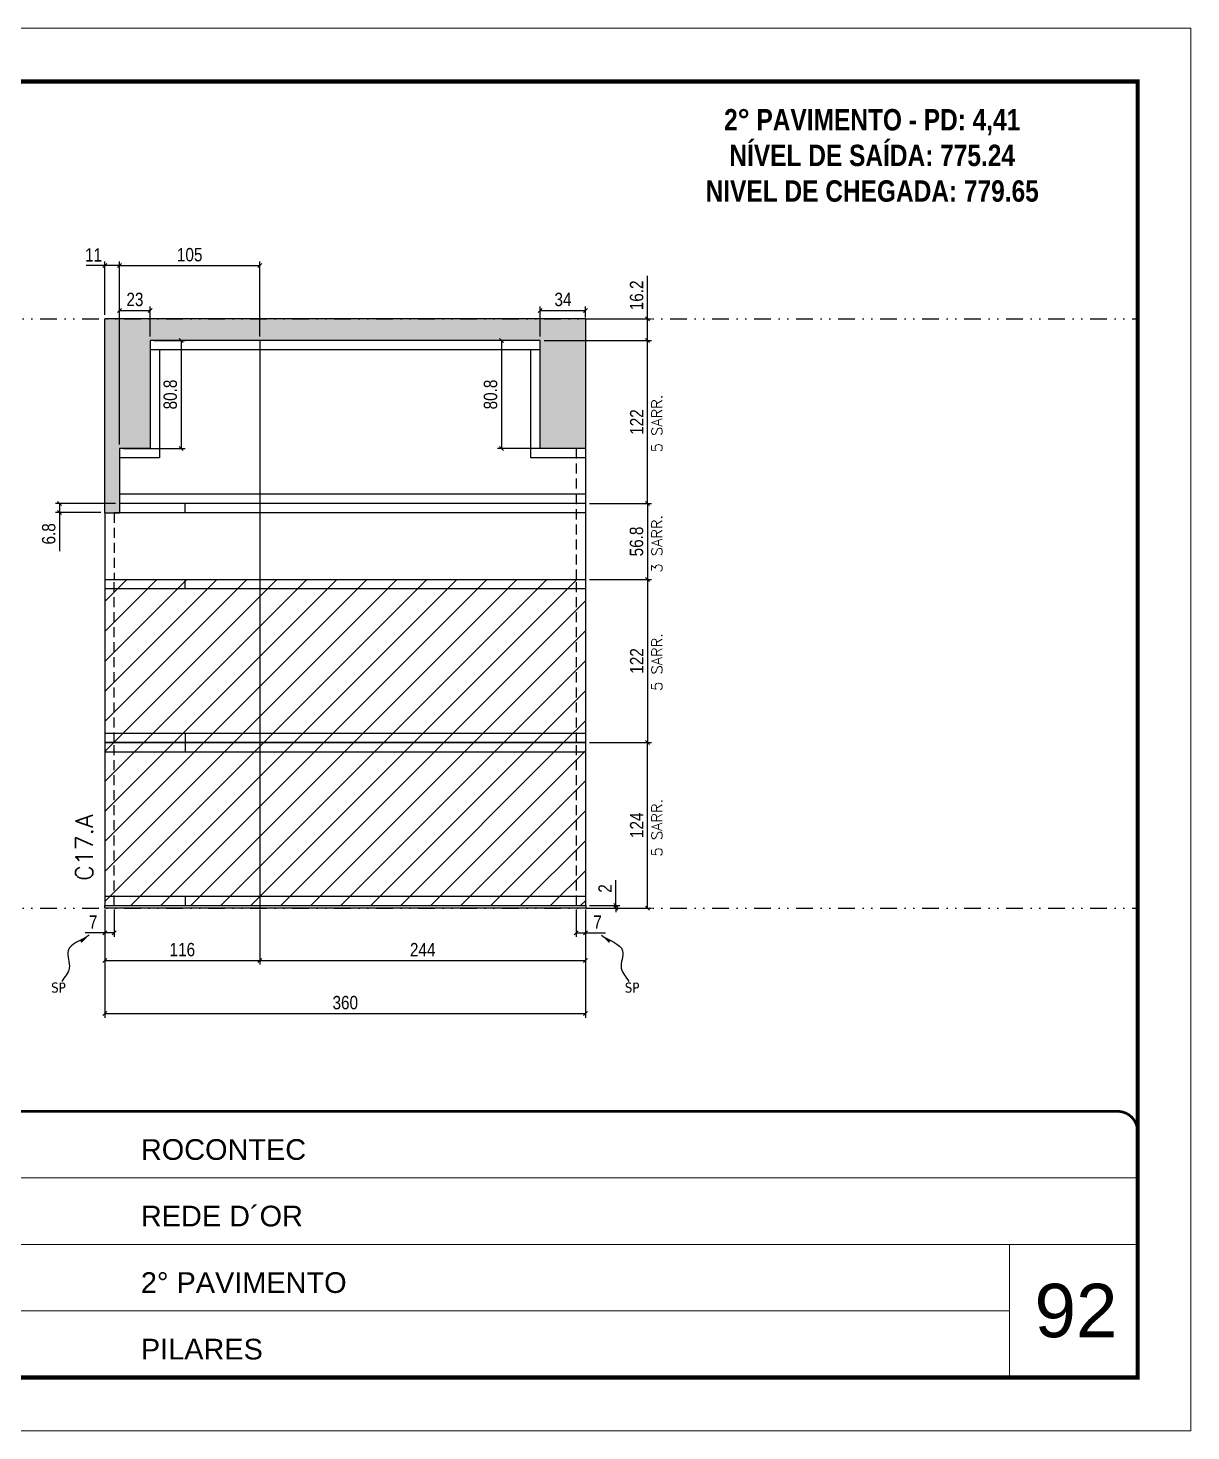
# Model space of a CAD drawing. Extents: x 2949 to 9203, y -16089 to 12527.
# Drawn here: x 8332 to 9203, y -13792 to -12742 of the extents above; entities that cross this region are included whole.
import ezdxf

# ---------------------------------------------------------------- set-up
doc = ezdxf.new("R2010")
doc.units = 0
for name, pattern in [('CONTINUO', [0]), ('DASHED', [0.75, 0.5, -0.25]), ('DIVIDE2', [0.625, 0.25, -0.125, 0, -0.125, 0, -0.125]), ('HIDDEN', [0.375, 0.25, -0.125])]:
    doc.linetypes.add(name, pattern=pattern)
for name, color, linetype, lineweight in [('CARIMBO', 255, 'Continuous', 9), ('Folhas', 255, 'Continuous', 9), ('Hachura', 251, 'Continuous', 9), ('SARRAFO DE PRESSAO', 251, 'DASHED', 9), ('Texto Seção', 7, 'Continuous', 15)]:
    doc.layers.add(name, color=color, linetype=linetype, lineweight=lineweight)
for name, color, linetype in [('COTA', 241, 'Continuous'), ('NOMENCLATURA', 7, 'Continuous'), ('Nível', 160, 'Continuous'), ('Painéis', 200, 'Continuous'), ('SARR_2.2x7', 40, 'Continuous'), ('Sarrafo de Pressão', 42, 'HIDDEN'), ('texto', 7, 'Continuous')]:
    doc.layers.add(name, color=color, linetype=linetype)
doc.styles.add('ARIAL', font='arial.ttf')
doc.styles.add('COTA TECNICA', font='techl___.ttf', dxfattribs={"height": 10})
doc.styles.add('COTA TECNICA-50', font='techl___.ttf', dxfattribs={"height": 10})
doc.styles.add('REGUA-120', font='ROMANS.shx', dxfattribs={"height": 15})
doc.styles.add('ROMANC', font='techb___.ttf', dxfattribs={"height": 2.5})
doc.styles.add('ROMANS', font='romans.shx')
doc.styles.get("Standard").update_dxf_attribs({"font": 'arial.ttf'})
doc.dimstyles.new('COTA PAINEL-50', dxfattribs={"dimtxt": 10, "dimasz": 3, "dimexe": 3, "dimexo": 3, "dimgap": 3, "dimtad": 1, "dimdec": 1, "dimzin": 12, "dimdsep": 46, "dimtxsty": 'COTA TECNICA-50', "dimblk1": 'OBLIQUE', "dimblk2": 'OBLIQUE', "dimsah": 1, "dimcen": 0.9, "dimclrd": 4, "dimclre": 4, "dimclrt": 240, "dimadec": 1, "dimazin": 3, "dimtfac": 1, "dimtdec": 1, "dimtmove": 0, "dimatfit": 3, "dimfxl": 1, "dimtolj": 1, "dimtzin": 12, "dimarcsym": 0})
doc.dimstyles.new('PAINEL', dxfattribs={"dimtxt": 10, "dimasz": 3, "dimexe": 3, "dimexo": 3, "dimgap": 3, "dimtad": 1, "dimdec": 1, "dimzin": 12, "dimdsep": 46, "dimtxsty": 'COTA TECNICA', "dimblk1": 'OBLIQUE', "dimblk2": 'OBLIQUE', "dimsah": 1, "dimcen": 0.9, "dimclrd": 4, "dimclre": 4, "dimclrt": 240, "dimadec": 1, "dimazin": 3, "dimtfac": 1, "dimtdec": 1, "dimtmove": 0, "dimatfit": 3, "dimfxl": 1, "dimtolj": 1, "dimtzin": 12, "dimarcsym": 0})
doc.dimstyles.get("Standard").update_dxf_attribs({"dimtxt": 0.18, "dimasz": 0.18, "dimexe": 0.18, "dimexo": 0.0625, "dimgap": 0.09, "dimtad": 0, "dimtih": 1, "dimtoh": 1, "dimdec": 4, "dimzin": 0, "dimdsep": 46, "dimtxsty": 'Standard', "dimcen": 0.09, "dimadec": 0, "dimazin": 0, "dimtfac": 1, "dimtdec": 4, "dimtofl": 0, "dimtmove": 0, "dimatfit": 3, "dimfxl": 1, "dimtolj": 1, "dimtzin": 0, "dimarcsym": 0})
pattern_1 = [(45, (-121303.467, -35347.797), (-11.2253202, 11.2253202), [])]

# ---------------------------------------------------------------- blocks, each defined once
blk = doc.blocks.new('9999999999')
at = {"color": 30, "linetype": 'CONTINUO'}
for p, q in [((98564.6, 34379.6), (99584, 34379.6)), ((98564.6, 34329.8), (99488, 34329.8)), ((99584, 34329.8), (99488, 34329.8)), ((99488, 34329.8), (99488, 34230.2)), ((98564.6, 34280), (99488, 34280))]:
    blk.add_line(p, q, dxfattribs=at)
at = {"color": 30, "linetype": 'CONTINUO', "const_width": 2}
blk.add_lwpolyline([(99584, 34230.2), (99584, 34414.4, 0.414214), (99569, 34429.4), (98229, 34429.4, 0.414214), (98214, 34414.4), (98214, 34245.2, 0.414214), (98229, 34230.2), (99584, 34230.2)], format="xyb", dxfattribs=at)
at = {"layer": 'Folhas'}
blk.add_lwpolyline([(98139, 34190.2), (99624, 34190.2), (99624, 35240.2), (98139, 35240.2)], close=True, dxfattribs=at)
at = {"layer": 'Folhas', "color": 30, "const_width": 3}
blk.add_lwpolyline([(98214, 34230.2), (99584, 34230.2), (99584, 35200.2), (98214, 35200.2)], close=True, dxfattribs=at)
at = {"color": 7, "linetype": 'Continuous', "ltscale": 5, "style": 'ARIAL'}
for s, height, p in [('ROCONTEC', 15.48, (98837.7, 34393.1)), ('REDE D´OR', 15.48, (98837.7, 34343.3)), ('2° PAVIMENTO', 15.483, (98837.7, 34293.5)), ('PILARES', 15.48, (98837.7, 34243.7))]:
    blk.add_text(s, height=height, dxfattribs=at).set_placement(p)
blk = doc.blocks.new('_Oblique')
at = {"color": 0, "linetype": 'ByBlock', "lineweight": -2}
blk.add_line((-0.5, -0.5), (0.5, 0.5), dxfattribs=at)
blk = doc.blocks.new('*D3026')
at = {"layer": 'COTA', "color": 4, "lineweight": -2, "transparency": 16777216}
for p, q in [((8389.3, -13401.6), (8389.3, -13482.6)), ((8749.3, -13401.6), (8749.3, -13482.6)), ((8389.3, -13479.6), (8749.3, -13479.6))]:
    blk.add_line(p, q, dxfattribs=at)
at = {"layer": 'Defpoints', "color": 0, "transparency": 16777216}
for p in [(8389.3, -13398.6), (8749.3, -13398.6), (8749.3, -13479.6)]:
    blk.add_point(p, dxfattribs=at)
at = {"layer": 'COTA', "color": 4, "lineweight": -2, "transparency": 16777216, "xscale": 3, "yscale": 3, "zscale": 3, "rotation": 180}
blk.add_blockref('_Oblique', (8389.3, -13479.6), dxfattribs=at)
at = {"layer": 'COTA', "color": 4, "lineweight": -2, "transparency": 16777216, "xscale": 3, "yscale": 3, "zscale": 3}
blk.add_blockref('_Oblique', (8749.3, -13479.6), dxfattribs=at)
at = {"layer": 'COTA', "color": 240, "transparency": 16777216, "insert": (8569.3, -13471.4), "char_height": 10, "attachment_point": 5, "style": 'COTA TECNICA'}
blk.add_mtext('\\A1;360', dxfattribs=at)
blk = doc.blocks.new('*D3027')
at = {"layer": 'COTA', "color": 4, "lineweight": -2, "transparency": 16777216}
for p, q in [((8752.3, -12975.8), (8798.6, -12975.8)), ((8795.6, -13097.8), (8795.6, -12975.8)), ((8752.3, -13097.8), (8798.6, -13097.8))]:
    blk.add_line(p, q, dxfattribs=at)
at = {"layer": 'Defpoints', "color": 0, "transparency": 16777216}
for p in [(8749.3, -12975.8), (8795.6, -12975.8), (8749.3, -13097.8)]:
    blk.add_point(p, dxfattribs=at)
at = {"layer": 'COTA', "color": 4, "lineweight": -2, "transparency": 16777216, "xscale": 3, "yscale": 3, "zscale": 3}
for p, rotation in [((8795.6, -12975.8), 90), ((8795.6, -13097.8), 270)]:
    blk.add_blockref('_Oblique', p, dxfattribs=dict(at, rotation=rotation))
at = {"layer": 'COTA', "color": 240, "transparency": 16777216, "insert": (8787.5, -13036.8), "char_height": 10, "attachment_point": 5, "rotation": 90, "style": 'COTA TECNICA'}
blk.add_mtext('\\A1;122', dxfattribs=at)
blk = doc.blocks.new('*D3028')
at = {"layer": 'COTA', "color": 4, "lineweight": -2, "transparency": 16777216}
for p, q in [((8389.3, -13403.6), (8389.3, -13422.1)), ((8396.3, -13401.6), (8396.3, -13422.1)), ((8389.3, -13419.1), (8374.6, -13419.1)), ((8396.3, -13419.1), (8389.3, -13419.1))]:
    blk.add_line(p, q, dxfattribs=at)
at = {"layer": 'Defpoints', "color": 0, "transparency": 16777216}
for p in [(8389.3, -13400.6), (8396.3, -13398.6), (8389.3, -13419.1)]:
    blk.add_point(p, dxfattribs=at)
at = {"layer": 'COTA', "color": 4, "lineweight": -2, "transparency": 16777216, "xscale": 3, "yscale": 3, "zscale": 3, "rotation": 180}
blk.add_blockref('_Oblique', (8389.3, -13419.1), dxfattribs=at)
at = {"layer": 'COTA', "color": 4, "lineweight": -2, "transparency": 16777216, "xscale": 3, "yscale": 3, "zscale": 3}
blk.add_blockref('_Oblique', (8396.3, -13419.1), dxfattribs=at)
at = {"layer": 'COTA', "color": 240, "transparency": 16777216, "insert": (8380.5, -13411.1), "char_height": 10, "attachment_point": 5, "style": 'COTA TECNICA-50'}
blk.add_mtext('\\A1;7', dxfattribs=at)
blk = doc.blocks.new('*D3029')
at = {"layer": 'COTA', "color": 4, "lineweight": -2, "transparency": 16777216}
for p, q in [((8742.3, -13401.6), (8742.3, -13422.1)), ((8749.3, -13403.6), (8749.3, -13422.1)), ((8742.3, -13419.1), (8749.3, -13419.1)), ((8749.3, -13419.1), (8764.1, -13419.1))]:
    blk.add_line(p, q, dxfattribs=at)
at = {"layer": 'Defpoints', "color": 0, "transparency": 16777216}
for p in [(8742.3, -13398.6), (8749.3, -13400.6), (8749.3, -13419.1)]:
    blk.add_point(p, dxfattribs=at)
at = {"layer": 'COTA', "color": 4, "lineweight": -2, "transparency": 16777216, "xscale": 3, "yscale": 3, "zscale": 3, "rotation": 180}
blk.add_blockref('_Oblique', (8742.3, -13419.1), dxfattribs=at)
at = {"layer": 'COTA', "color": 4, "lineweight": -2, "transparency": 16777216, "xscale": 3, "yscale": 3, "zscale": 3}
blk.add_blockref('_Oblique', (8749.3, -13419.1), dxfattribs=at)
at = {"layer": 'COTA', "color": 240, "transparency": 16777216, "insert": (8758.2, -13411.1), "char_height": 10, "attachment_point": 5, "style": 'COTA TECNICA-50'}
blk.add_mtext('\\A1;7', dxfattribs=at)
blk = doc.blocks.new('*D3030')
at = {"layer": 'COTA', "color": 4, "lineweight": -2, "transparency": 16777216}
for p, q in [((8752.3, -13276.6), (8798.6, -13276.6)), ((8795.6, -13400.6), (8795.6, -13276.6)), ((8752.3, -13400.6), (8798.6, -13400.6))]:
    blk.add_line(p, q, dxfattribs=at)
at = {"layer": 'Defpoints', "color": 0, "transparency": 16777216}
for p in [(8749.3, -13276.6), (8795.6, -13276.6), (8749.3, -13400.6)]:
    blk.add_point(p, dxfattribs=at)
at = {"layer": 'COTA', "color": 4, "lineweight": -2, "transparency": 16777216, "xscale": 3, "yscale": 3, "zscale": 3}
for p, rotation in [((8795.6, -13276.6), 90), ((8795.6, -13400.6), 270)]:
    blk.add_blockref('_Oblique', p, dxfattribs=dict(at, rotation=rotation))
at = {"layer": 'COTA', "color": 240, "transparency": 16777216, "insert": (8787.5, -13338.6), "char_height": 10, "attachment_point": 5, "rotation": 90, "style": 'COTA TECNICA-50'}
blk.add_mtext('\\A1;124', dxfattribs=at)
blk = doc.blocks.new('*D3031')
at = {"layer": 'COTA', "color": 4, "lineweight": -2, "transparency": 16777216}
for p, q in [((8771.8, -13398.6), (8771.8, -13379.8)), ((8752.3, -13398.6), (8774.8, -13398.6)), ((8752.3, -13400.6), (8774.8, -13400.6)), ((8771.8, -13400.6), (8771.8, -13398.6)), ((8771.8, -13400.6), (8771.8, -13403.6))]:
    blk.add_line(p, q, dxfattribs=at)
at = {"layer": 'Defpoints', "color": 0, "transparency": 16777216}
for p in [(8749.3, -13398.6), (8749.3, -13400.6), (8771.8, -13400.6)]:
    blk.add_point(p, dxfattribs=at)
at = {"layer": 'COTA', "color": 4, "lineweight": -2, "transparency": 16777216, "xscale": 3, "yscale": 3, "zscale": 3}
for p, rotation in [((8771.8, -13398.6), 270), ((8771.8, -13400.6), 90)]:
    blk.add_blockref('_Oblique', p, dxfattribs=dict(at, rotation=rotation))
at = {"layer": 'COTA', "color": 240, "transparency": 16777216, "insert": (8763.8, -13385.9), "char_height": 10, "attachment_point": 5, "rotation": 90, "style": 'COTA TECNICA-50'}
blk.add_mtext('\\A1;2', dxfattribs=at)
blk = doc.blocks.new('*D3032')
at = {"layer": 'COTA', "color": 4, "linetype": 'ByBlock', "lineweight": -2, "transparency": 16777216}
for p, q in [((8752.3, -13154.6), (8798.6, -13154.6)), ((8795.6, -13154.6), (8795.6, -13276.6)), ((8752.3, -13276.6), (8798.6, -13276.6))]:
    blk.add_line(p, q, dxfattribs=at)
at = {"layer": 'Defpoints', "color": 0, "linetype": 'ByBlock', "transparency": 16777216}
for p in [(8749.3, -13154.6), (8749.3, -13276.6), (8795.6, -13276.6)]:
    blk.add_point(p, dxfattribs=at)
at = {"layer": 'COTA', "color": 4, "linetype": 'ByBlock', "lineweight": -2, "transparency": 16777216, "xscale": 3, "yscale": 3, "zscale": 3}
for p, rotation in [((8795.6, -13154.6), 90), ((8795.6, -13276.6), 270)]:
    blk.add_blockref('_Oblique', p, dxfattribs=dict(at, rotation=rotation))
at = {"layer": 'COTA', "color": 240, "linetype": 'ByBlock', "transparency": 16777216, "insert": (8787.5, -13215.6), "char_height": 10, "attachment_point": 5, "rotation": 90, "style": 'COTA TECNICA'}
blk.add_mtext('\\A1;122', dxfattribs=at)
blk = doc.blocks.new('*D3033')
at = {"layer": 'COTA', "color": 4, "linetype": 'ByBlock', "lineweight": -2, "transparency": 16777216}
for p, q in [((8389.3, -13403.6), (8389.3, -13442.8)), ((8505.3, -13401.6), (8505.3, -13442.8)), ((8389.3, -13439.8), (8505.3, -13439.8))]:
    blk.add_line(p, q, dxfattribs=at)
at = {"layer": 'Defpoints', "color": 0, "linetype": 'ByBlock', "transparency": 16777216}
for p in [(8389.3, -13400.6), (8505.3, -13398.6), (8505.3, -13439.8)]:
    blk.add_point(p, dxfattribs=at)
at = {"layer": 'COTA', "color": 4, "linetype": 'ByBlock', "lineweight": -2, "transparency": 16777216, "xscale": 3, "yscale": 3, "zscale": 3, "rotation": 180}
blk.add_blockref('_Oblique', (8389.3, -13439.8), dxfattribs=at)
at = {"layer": 'COTA', "color": 4, "linetype": 'ByBlock', "lineweight": -2, "transparency": 16777216, "xscale": 3, "yscale": 3, "zscale": 3}
blk.add_blockref('_Oblique', (8505.3, -13439.8), dxfattribs=at)
at = {"layer": 'COTA', "color": 240, "linetype": 'ByBlock', "transparency": 16777216, "insert": (8447.3, -13431.7), "char_height": 10, "attachment_point": 5, "style": 'COTA TECNICA'}
blk.add_mtext('\\A1;116', dxfattribs=at)
blk = doc.blocks.new('*D3034')
at = {"layer": 'COTA', "color": 4, "linetype": 'ByBlock', "lineweight": -2, "transparency": 16777216}
for p, q in [((8505.3, -13401.6), (8505.3, -13442.8)), ((8749.3, -13403.6), (8749.3, -13442.8)), ((8505.3, -13439.8), (8749.3, -13439.8))]:
    blk.add_line(p, q, dxfattribs=at)
at = {"layer": 'Defpoints', "color": 0, "linetype": 'ByBlock', "transparency": 16777216}
for p in [(8505.3, -13398.6), (8749.3, -13400.6), (8749.3, -13439.8)]:
    blk.add_point(p, dxfattribs=at)
at = {"layer": 'COTA', "color": 4, "linetype": 'ByBlock', "lineweight": -2, "transparency": 16777216, "xscale": 3, "yscale": 3, "zscale": 3, "rotation": 180}
blk.add_blockref('_Oblique', (8505.3, -13439.8), dxfattribs=at)
at = {"layer": 'COTA', "color": 4, "linetype": 'ByBlock', "lineweight": -2, "transparency": 16777216, "xscale": 3, "yscale": 3, "zscale": 3}
blk.add_blockref('_Oblique', (8749.3, -13439.8), dxfattribs=at)
at = {"layer": 'COTA', "color": 240, "linetype": 'ByBlock', "transparency": 16777216, "insert": (8627.3, -13431.7), "char_height": 10, "attachment_point": 5, "style": 'COTA TECNICA'}
blk.add_mtext('\\A1;244', dxfattribs=at)
blk = doc.blocks.new('*D3035')
at = {"layer": 'COTA', "color": 4, "linetype": 'ByBlock', "lineweight": -2, "transparency": 16777216}
for p, q in [((8426.3, -12975.8), (8449.4, -12975.8)), ((8446.4, -12975.8), (8446.4, -13056.6)), ((8403.3, -13056.6), (8449.4, -13056.6))]:
    blk.add_line(p, q, dxfattribs=at)
at = {"layer": 'Defpoints', "color": 0, "linetype": 'ByBlock', "transparency": 16777216}
for p in [(8423.3, -12975.8), (8400.3, -13056.6), (8446.4, -13056.6)]:
    blk.add_point(p, dxfattribs=at)
at = {"layer": 'COTA', "color": 4, "linetype": 'ByBlock', "lineweight": -2, "transparency": 16777216, "xscale": 3, "yscale": 3, "zscale": 3}
for p, rotation in [((8446.4, -12975.8), 90), ((8446.4, -13056.6), 270)]:
    blk.add_blockref('_Oblique', p, dxfattribs=dict(at, rotation=rotation))
at = {"layer": 'COTA', "color": 240, "linetype": 'ByBlock', "transparency": 16777216, "insert": (8438.3, -13016.2), "char_height": 10, "attachment_point": 5, "rotation": 90, "style": 'COTA TECNICA'}
blk.add_mtext('\\A1;80.8', dxfattribs=at)
blk = doc.blocks.new('*D3036')
at = {"layer": 'COTA', "color": 4, "linetype": 'ByBlock', "lineweight": -2, "transparency": 16777216}
for p, q in [((8400.3, -13053.6), (8400.3, -12950.3)), ((8400.3, -12953.3), (8423.3, -12953.3)), ((8423.3, -12972.8), (8423.3, -12950.3))]:
    blk.add_line(p, q, dxfattribs=at)
at = {"layer": 'Defpoints', "color": 0, "linetype": 'ByBlock', "transparency": 16777216}
for p in [(8423.3, -12953.3), (8423.3, -12975.8), (8400.3, -13056.6)]:
    blk.add_point(p, dxfattribs=at)
at = {"layer": 'COTA', "color": 4, "linetype": 'ByBlock', "lineweight": -2, "transparency": 16777216, "xscale": 3, "yscale": 3, "zscale": 3, "rotation": 180}
blk.add_blockref('_Oblique', (8400.3, -12953.3), dxfattribs=at)
at = {"layer": 'COTA', "color": 4, "linetype": 'ByBlock', "lineweight": -2, "transparency": 16777216, "xscale": 3, "yscale": 3, "zscale": 3}
blk.add_blockref('_Oblique', (8423.3, -12953.3), dxfattribs=at)
at = {"layer": 'COTA', "color": 240, "linetype": 'ByBlock', "transparency": 16777216, "insert": (8411.8, -12945.1), "char_height": 10, "attachment_point": 5, "style": 'COTA TECNICA'}
blk.add_mtext('\\A1;23', dxfattribs=at)
blk = doc.blocks.new('*D3037')
at = {"layer": 'COTA', "color": 4, "linetype": 'ByBlock', "lineweight": -2, "transparency": 16777216}
for p, q in [((8715.3, -12972.8), (8715.3, -12950.3)), ((8715.3, -12953.3), (8749.3, -12953.3)), ((8749.3, -12958.6), (8749.3, -12950.3))]:
    blk.add_line(p, q, dxfattribs=at)
at = {"layer": 'Defpoints', "color": 0, "linetype": 'ByBlock', "transparency": 16777216}
for p in [(8749.3, -12953.3), (8749.3, -12961.6), (8715.3, -12975.8)]:
    blk.add_point(p, dxfattribs=at)
at = {"layer": 'COTA', "color": 4, "linetype": 'ByBlock', "lineweight": -2, "transparency": 16777216, "xscale": 3, "yscale": 3, "zscale": 3, "rotation": 180}
blk.add_blockref('_Oblique', (8715.3, -12953.3), dxfattribs=at)
at = {"layer": 'COTA', "color": 4, "linetype": 'ByBlock', "lineweight": -2, "transparency": 16777216, "xscale": 3, "yscale": 3, "zscale": 3}
blk.add_blockref('_Oblique', (8749.3, -12953.3), dxfattribs=at)
at = {"layer": 'COTA', "color": 240, "linetype": 'ByBlock', "transparency": 16777216, "insert": (8732.3, -12945.1), "char_height": 10, "attachment_point": 5, "style": 'COTA TECNICA'}
blk.add_mtext('\\A1;34', dxfattribs=at)
blk = doc.blocks.new('*D3039')
at = {"layer": 'COTA', "color": 4, "linetype": 'ByBlock', "lineweight": -2, "transparency": 16777216}
for p, q in [((8712.3, -12975.8), (8683.3, -12975.8)), ((8686.3, -12975.8), (8686.3, -13056.6)), ((8712.3, -13056.6), (8683.3, -13056.6))]:
    blk.add_line(p, q, dxfattribs=at)
at = {"layer": 'Defpoints', "color": 0, "linetype": 'ByBlock', "transparency": 16777216}
for p in [(8715.3, -12975.8), (8686.3, -13056.6), (8715.3, -13056.6)]:
    blk.add_point(p, dxfattribs=at)
at = {"layer": 'COTA', "color": 4, "linetype": 'ByBlock', "lineweight": -2, "transparency": 16777216, "xscale": 3, "yscale": 3, "zscale": 3}
for p, rotation in [((8686.3, -12975.8), 90), ((8686.3, -13056.6), 270)]:
    blk.add_blockref('_Oblique', p, dxfattribs=dict(at, rotation=rotation))
at = {"layer": 'COTA', "color": 240, "linetype": 'ByBlock', "transparency": 16777216, "insert": (8678.1, -13016.2), "char_height": 10, "attachment_point": 5, "rotation": 90, "style": 'COTA TECNICA'}
blk.add_mtext('\\A1;80.8', dxfattribs=at)
blk = doc.blocks.new('*D3040')
at = {"layer": 'COTA', "color": 4, "lineweight": -2, "transparency": 16777216}
for p, q in [((8752.3, -13097.8), (8798.6, -13097.8)), ((8795.6, -13097.8), (8795.6, -13154.6)), ((8752.3, -13154.6), (8798.6, -13154.6))]:
    blk.add_line(p, q, dxfattribs=at)
at = {"layer": 'Defpoints', "color": 0, "transparency": 16777216}
for p in [(8749.3, -13097.8), (8749.3, -13154.6), (8795.6, -13154.6)]:
    blk.add_point(p, dxfattribs=at)
at = {"layer": 'COTA', "color": 4, "lineweight": -2, "transparency": 16777216, "xscale": 3, "yscale": 3, "zscale": 3}
for p, rotation in [((8795.6, -13097.8), 90), ((8795.6, -13154.6), 270)]:
    blk.add_blockref('_Oblique', p, dxfattribs=dict(at, rotation=rotation))
at = {"layer": 'COTA', "color": 240, "transparency": 16777216, "insert": (8787.4, -13126.2), "char_height": 10, "attachment_point": 5, "rotation": 90, "style": 'COTA TECNICA'}
blk.add_mtext('\\A1;56.8', dxfattribs=at)
blk = doc.blocks.new('*D3244')
at = {"layer": 'COTA', "color": 4, "lineweight": -2, "transparency": 16777216}
for p, q in [((8795.6, -12959.6), (8795.6, -12927.4)), ((8752.3, -12959.6), (8798.6, -12959.6)), ((8795.6, -12975.8), (8795.6, -12959.6)), ((8718.3, -12975.8), (8798.6, -12975.8))]:
    blk.add_line(p, q, dxfattribs=at)
at = {"layer": 'Defpoints', "color": 0, "transparency": 16777216}
for p in [(8749.3, -12959.6), (8795.6, -12959.6), (8715.3, -12975.8)]:
    blk.add_point(p, dxfattribs=at)
at = {"layer": 'COTA', "color": 4, "lineweight": -2, "transparency": 16777216, "xscale": 3, "yscale": 3, "zscale": 3}
for p, rotation in [((8795.6, -12959.6), 90), ((8795.6, -12975.8), 270)]:
    blk.add_blockref('_Oblique', p, dxfattribs=dict(at, rotation=rotation))
at = {"layer": 'COTA', "color": 240, "transparency": 16777216, "insert": (8787.5, -12942), "char_height": 10, "attachment_point": 5, "rotation": 90, "style": 'COTA TECNICA-50'}
blk.add_mtext('\\A1;16.2', dxfattribs=at)
blk = doc.blocks.new('*D3391')
at = {"layer": 'COTA', "color": 4, "lineweight": -2, "transparency": 16777216}
for p, q in [((8400.3, -13053.6), (8400.3, -12916.7)), ((8400.3, -12919.7), (8505.3, -12919.7)), ((8505.3, -12972.8), (8505.3, -12916.7))]:
    blk.add_line(p, q, dxfattribs=at)
at = {"layer": 'Defpoints', "color": 0, "transparency": 16777216}
for p in [(8505.3, -12919.7), (8505.3, -12975.8), (8400.3, -13056.6)]:
    blk.add_point(p, dxfattribs=at)
at = {"layer": 'COTA', "color": 4, "lineweight": -2, "transparency": 16777216, "xscale": 3, "yscale": 3, "zscale": 3, "rotation": 180}
blk.add_blockref('_Oblique', (8400.3, -12919.7), dxfattribs=at)
at = {"layer": 'COTA', "color": 4, "lineweight": -2, "transparency": 16777216, "xscale": 3, "yscale": 3, "zscale": 3}
blk.add_blockref('_Oblique', (8505.3, -12919.7), dxfattribs=at)
at = {"layer": 'COTA', "color": 240, "transparency": 16777216, "insert": (8452.8, -12911.6), "char_height": 10, "attachment_point": 5, "style": 'COTA TECNICA-50'}
blk.add_mtext('\\A1;105', dxfattribs=at)
blk = doc.blocks.new('*D3392')
at = {"layer": 'COTA', "color": 4, "lineweight": -2, "transparency": 16777216}
for p, q in [((8397.3, -13097.8), (8352.4, -13097.8)), ((8355.4, -13097.8), (8355.4, -13104.6)), ((8386.3, -13104.6), (8352.4, -13104.6)), ((8355.4, -13104.6), (8355.4, -13133.4))]:
    blk.add_line(p, q, dxfattribs=at)
at = {"layer": 'Defpoints', "color": 0, "transparency": 16777216}
for p in [(8400.3, -13097.8), (8355.4, -13104.6), (8389.3, -13104.6)]:
    blk.add_point(p, dxfattribs=at)
at = {"layer": 'COTA', "color": 4, "lineweight": -2, "transparency": 16777216, "xscale": 3, "yscale": 3, "zscale": 3}
for p, rotation in [((8355.4, -13097.8), 90), ((8355.4, -13104.6), 270)]:
    blk.add_blockref('_Oblique', p, dxfattribs=dict(at, rotation=rotation))
at = {"layer": 'COTA', "color": 240, "transparency": 16777216, "insert": (8347.3, -13120.5), "char_height": 10, "attachment_point": 5, "rotation": 90, "style": 'COTA TECNICA-50'}
blk.add_mtext('\\A1;6.8', dxfattribs=at)
blk = doc.blocks.new('*D3393')
at = {"layer": 'COTA', "color": 4, "lineweight": -2, "transparency": 16777216}
for p, q in [((8389.3, -12919.7), (8375.2, -12919.7)), ((8389.3, -12956.6), (8389.3, -12916.7)), ((8400.3, -12919.7), (8389.3, -12919.7)), ((8400.3, -13053.6), (8400.3, -12916.7))]:
    blk.add_line(p, q, dxfattribs=at)
at = {"layer": 'Defpoints', "color": 0, "transparency": 16777216}
for p in [(8389.3, -12919.7), (8389.3, -12959.6), (8400.3, -13056.6)]:
    blk.add_point(p, dxfattribs=at)
at = {"layer": 'COTA', "color": 4, "lineweight": -2, "transparency": 16777216, "xscale": 3, "yscale": 3, "zscale": 3, "rotation": 180}
blk.add_blockref('_Oblique', (8389.3, -12919.7), dxfattribs=at)
at = {"layer": 'COTA', "color": 4, "lineweight": -2, "transparency": 16777216, "xscale": 3, "yscale": 3, "zscale": 3}
blk.add_blockref('_Oblique', (8400.3, -12919.7), dxfattribs=at)
at = {"layer": 'COTA', "color": 240, "transparency": 16777216, "insert": (8380.8, -12911.7), "char_height": 10, "attachment_point": 5, "style": 'COTA TECNICA-50'}
blk.add_mtext('\\A1;11', dxfattribs=at)

msp = doc.modelspace()

# ---------------------------------------------------------------- hatches: boundary and pattern name
at = {"layer": 'COTA', "linetype": 'ByBlock'}
h = msp.add_hatch(dxfattribs=at)
h.set_pattern_fill('AR-CONC', color=256, scale=0.03)
h.paths.add_polyline_path([(8423.32, -12975.83), (8715.32, -12975.83), (8715.32, -13056.63), (8749.32, -13056.63), (8749.32, -12959.63), (8389.32, -12959.63), (8389.32, -13104.63), (8400.32, -13104.63), (8400.32, -13056.63), (8423.32, -13056.63)])
at = {"layer": 'Hachura', "linetype": 'ByBlock'}
h = msp.add_hatch(dxfattribs=at)
h.set_pattern_fill('ANSI31', color=256, scale=5)
h.set_pattern_definition(pattern_1)
h.paths.add_polyline_path([(8505.32, -13276.63), (8505.32, -13154.63), (8389.32, -13154.63), (8389.32, -13276.63)])
h = msp.add_hatch(dxfattribs=at)
h.set_pattern_fill('ANSI31', color=256, scale=5)
h.set_pattern_definition(pattern_1)
h.paths.add_polyline_path([(8749.32, -13276.63), (8749.32, -13154.63), (8505.32, -13154.63), (8505.32, -13276.63)])
h = msp.add_hatch(dxfattribs=at)
h.set_pattern_fill('ANSI31', color=256, scale=5)
h.set_pattern_definition(pattern_1)
h.paths.add_polyline_path([(8505.32, -13398.63), (8505.32, -13276.63), (8389.32, -13276.63), (8389.32, -13398.63)])
h = msp.add_hatch(dxfattribs=at)
h.set_pattern_fill('ANSI31', color=256, scale=5)
h.set_pattern_definition(pattern_1)
h.paths.add_polyline_path([(8749.32, -13398.63), (8749.32, -13276.63), (8505.32, -13276.63), (8505.32, -13398.63)])

# ---------------------------------------------------------------- linework, layer by layer
at = {"layer": 'COTA', "linetype": 'ByBlock'}
for p, q in [((8389.32, -13104.63), (8389.32, -12959.63)), ((8749.32, -12959.63), (8389.32, -12959.63)), ((8749.32, -13056.63), (8749.32, -12959.63))]:
    msp.add_line(p, q, dxfattribs=at)
at = {"layer": 'Nível', "color": 4, "linetype": 'DIVIDE2', "ltscale": 50}
for p, q in [((8152.19, -12959.63), (9162.53, -12959.63)), ((8152.19, -13400.63), (9162.53, -13400.63))]:
    msp.add_line(p, q, dxfattribs=at)
at = {"layer": 'Painéis'}
for p, q in [((8715.32, -12975.83), (8423.32, -12975.83)), ((8423.32, -12975.83), (8423.32, -13056.63)), ((8505.32, -12975.83), (8505.32, -13276.63)), ((8715.32, -13056.63), (8715.32, -12975.83)), ((8423.32, -13056.63), (8400.32, -13056.63)), ((8400.32, -13056.63), (8400.32, -13104.63)), ((8749.32, -13056.63), (8715.32, -13056.63)), ((8749.32, -13097.83), (8749.32, -13056.63)), ((8749.32, -13097.83), (8400.32, -13097.83)), ((8749.32, -13154.63), (8749.32, -13097.83)), ((8389.32, -13104.63), (8389.32, -13154.63)), ((8389.32, -13104.63), (8400.32, -13104.63)), ((8389.32, -13154.63), (8389.32, -13276.63)), ((8389.32, -13154.63), (8749.32, -13154.63)), ((8749.32, -13276.63), (8749.32, -13154.63)), ((8749.32, -13276.63), (8389.32, -13276.63)), ((8389.32, -13276.63), (8389.32, -13398.63)), ((8389.32, -13276.63), (8749.32, -13276.63)), ((8505.32, -13276.63), (8505.32, -13400.63)), ((8749.32, -13398.63), (8749.32, -13276.63)), ((8389.32, -13398.63), (8749.32, -13398.63)), ((8389.32, -13398.63), (8749.32, -13398.63)), ((8389.32, -13400.63), (8389.32, -13398.63)), ((8749.32, -13400.63), (8389.32, -13400.63)), ((8749.32, -13398.63), (8749.32, -13400.63))]:
    msp.add_line(p, q, dxfattribs=at)
at = {"layer": 'SARR_2.2x7'}
for p, q in [((8505.32, -12982.83), (8423.32, -12982.83)), ((8430.32, -12982.83), (8430.32, -13056.63)), ((8715.32, -12982.83), (8505.32, -12982.83)), ((8708.32, -13063.63), (8708.32, -12982.83)), ((8423.32, -13056.63), (8430.32, -13056.63)), ((8430.32, -13056.63), (8430.32, -13063.63)), ((8715.32, -13056.63), (8708.32, -13056.63)), ((8430.32, -13063.63), (8400.32, -13063.63)), ((8749.32, -13063.63), (8708.32, -13063.63)), ((8505.32, -13090.83), (8400.32, -13090.83)), ((8749.32, -13090.83), (8505.32, -13090.83)), ((8449.32, -13104.83), (8449.32, -13097.83)), ((8449.32, -13104.83), (8396.32, -13104.83)), ((8749.32, -13104.83), (8449.32, -13104.83)), ((8449.32, -13161.63), (8449.32, -13154.63)), ((8449.32, -13161.63), (8389.32, -13161.63)), ((8749.32, -13161.63), (8449.32, -13161.63)), ((8389.32, -13269.63), (8449.32, -13269.63)), ((8449.32, -13269.63), (8749.32, -13269.63)), ((8449.32, -13269.63), (8449.32, -13276.63)), ((8449.32, -13276.63), (8449.32, -13283.63)), ((8389.32, -13283.63), (8449.32, -13283.63)), ((8449.32, -13283.63), (8749.32, -13283.63)), ((8389.32, -13391.63), (8449.32, -13391.63)), ((8449.32, -13391.63), (8749.32, -13391.63)), ((8449.32, -13391.63), (8449.32, -13398.63))]:
    msp.add_line(p, q, dxfattribs=at)
at = {"layer": 'Sarrafo de Pressão', "ltscale": 30}
for p, q in [((8742.32, -13097.83), (8742.32, -13056.63)), ((8742.32, -13154.63), (8742.32, -13097.83)), ((8396.32, -13104.63), (8396.32, -13154.63)), ((8396.32, -13276.63), (8396.32, -13154.63)), ((8742.32, -13276.63), (8742.32, -13154.63)), ((8396.32, -13398.63), (8396.32, -13276.63)), ((8742.32, -13398.63), (8742.32, -13276.63))]:
    msp.add_line(p, q, dxfattribs=at)

# ---------------------------------------------------------------- block references
at = {"layer": 'SARRAFO DE PRESSAO', "color": 6, "linetype": 'ByBlock'}
msp.add_blockref('9999999999', (-90421.44, -47982.12), dxfattribs=at)

# ---------------------------------------------------------------- texts
at = {"layer": 'CARIMBO', "style": 'ARIAL'}
msp.add_text('92', height=40, dxfattribs=at).set_placement((9085.39, -13721.77))
at = {"layer": 'NOMENCLATURA', "color": 2, "insert": (8963.86, -12775.86), "char_height": 16, "attachment_point": 2, "style": 'ROMANC'}
msp.add_mtext_dynamic_manual_height_columns('\\P2° PAVIMENTO - PD: 4,41\\PNÍVEL DE SAÍDA: 775.24\\PNIVEL DE CHEGADA: 779.65', width=300.2766, gutter_width=1, heights=[0], dxfattribs=at)
at = {"layer": 'texto', "color": 0, "char_height": 7.5, "attachment_point": 5}
for insert in [(8354.55, -13460.13), (8784.1, -13460.13)]:
    msp.add_mtext('{\\fTahoma|b0|i0|c0|p34;\\C4;SP}', dxfattribs=dict(at, insert=insert))
at = {"layer": 'Texto Seção', "linetype": 'Continuous', "style": 'ROMANS'}
for s, p in [('5 SARR.', (8806.62, -13059.5)), ('3 SARR.', (8806.62, -13149.54)), ('5 SARR.', (8806.62, -13238.04)), ('5 SARR.', (8806.62, -13362.04))]:
    msp.add_text(s, height=8, rotation=90, dxfattribs=at).set_placement(p)
at = {"layer": 'Texto Seção', "insert": (8380.38, -13380.17), "char_height": 13, "width": 285.3299, "attachment_point": 7, "rotation": 90, "style": 'REGUA-120'}
msp.add_mtext('C17.A', dxfattribs=at)

# ---------------------------------------------------------------- dimensions: what is measured, and where the dimension line sits
at = {"layer": 'COTA'}
for base, p1, p2, picture, middle in [((8389.32, -12919.74), (8400.32, -13056.63), (8389.32, -12959.63), '*D3393', (8380.78, -12911.68)), ((8505.32, -12919.74), (8400.32, -13056.63), (8505.32, -12975.83), '*D3391', (8452.82, -12911.63)), ((8749.32, -13419.14), (8742.32, -13398.63), (8749.32, -13400.63), '*D3029', (8758.19, -13411.07))]:
    dim = msp.add_linear_dim(base=base, p1=p1, p2=p2, dimstyle='COTA PAINEL-50', dxfattribs=at)
    dim.commit()
    dim.dimension.update_dxf_attribs({"geometry": picture, "text_midpoint": middle})
for base, p1, p2, angle, dimstyle, picture, middle in [((8795.56, -12959.63), (8715.32, -12975.83), (8749.32, -12959.63), 90, 'COTA PAINEL-50', '*D3244', (8787.46, -12942.01)), ((8355.39, -13104.63), (8400.32, -13097.83), (8389.32, -13104.63), 90, 'COTA PAINEL-50', '*D3392', (8347.27, -13120.5)), ((8795.56, -13154.63), (8749.32, -13097.83), (8749.32, -13154.63), 90, 'PAINEL', '*D3040', (8787.43, -13126.23)), ((8795.56, -13276.63), (8749.32, -13400.63), (8749.32, -13276.63), 90, 'COTA PAINEL-50', '*D3030', (8787.49, -13338.63)), ((8389.32, -13419.14), (8396.32, -13398.63), (8389.32, -13400.63), 180, 'COTA PAINEL-50', '*D3028', (8380.46, -13411.07))]:
    dim = msp.add_linear_dim(base=base, p1=p1, p2=p2, angle=angle, dimstyle=dimstyle, dxfattribs=at)
    dim.commit()
    dim.dimension.update_dxf_attribs({"geometry": picture, "text_midpoint": middle})
at = {"layer": 'COTA', "linetype": 'ByBlock'}
for base, p1, p2, picture, middle in [((8423.32, -12953.29), (8400.32, -13056.63), (8423.32, -12975.83), '*D3036', (8411.82, -12945.07)), ((8749.32, -12953.29), (8715.32, -12975.83), (8749.32, -12961.56), '*D3037', (8732.32, -12945.07)), ((8505.32, -13439.79), (8389.32, -13400.63), (8505.32, -13398.63), '*D3033', (8447.32, -13431.69))]:
    dim = msp.add_linear_dim(base=base, p1=p1, p2=p2, dimstyle='PAINEL', dxfattribs=at)
    dim.commit()
    dim.dimension.update_dxf_attribs({"geometry": picture, "text_midpoint": middle})
for base, p1, p2, picture, middle in [((8446.41, -13056.63), (8423.32, -12975.83), (8400.32, -13056.63), '*D3035', (8438.28, -13016.23)), ((8686.25, -13056.63), (8715.32, -12975.83), (8715.32, -13056.63), '*D3039', (8678.13, -13016.23)), ((8795.56, -13276.63), (8749.32, -13154.63), (8749.32, -13276.63), '*D3032', (8787.5, -13215.63))]:
    dim = msp.add_linear_dim(base=base, p1=p1, p2=p2, angle=90, dimstyle='PAINEL', dxfattribs=at)
    dim.commit()
    dim.dimension.update_dxf_attribs({"geometry": picture, "text_midpoint": middle})
at = {"layer": 'COTA'}
dim = msp.add_linear_dim(base=(8795.56, -12975.83), p1=(8749.32, -13097.83), p2=(8749.32, -12975.83), angle=90, dimstyle='PAINEL', override={"dimarcsym": 2}, dxfattribs=at)
dim.commit()
dim.dimension.update_dxf_attribs({"geometry": '*D3027', "text_midpoint": (8795.56, -13036.83), "dimtype": 160})
dim = msp.add_linear_dim(base=(8771.85, -13400.63), p1=(8749.32, -13398.63), p2=(8749.32, -13400.63), angle=90, dimstyle='COTA PAINEL-50', dxfattribs=at)
dim.commit()
dim.dimension.update_dxf_attribs({"geometry": '*D3031', "text_midpoint": (8771.85, -13385.89), "dimtype": 160})
dim = msp.add_linear_dim(base=(8749.32, -13479.65), p1=(8389.32, -13398.63), p2=(8749.32, -13398.63), dimstyle='PAINEL', override={"dimarcsym": 2}, dxfattribs=at)
dim.commit()
dim.dimension.update_dxf_attribs({"geometry": '*D3026', "text_midpoint": (8569.32, -13471.43)})
at = {"layer": 'COTA', "linetype": 'ByBlock'}
dim = msp.add_linear_dim(base=(8749.32, -13439.79), p1=(8505.32, -13398.63), p2=(8749.32, -13400.63), dimstyle='PAINEL', override={"dimtmove": 1}, dxfattribs=at)
dim.commit()
dim.dimension.update_dxf_attribs({"geometry": '*D3034', "text_midpoint": (8627.32, -13431.72)})

# ---------------------------------------------------------------- leaders
at = {"layer": 'COTA', "path_type": 1}
for points in [[(8377.49, -13420.82), (8361.71, -13432.65), (8362.63, -13445.66), (8357.08, -13455.44)], [(8761.15, -13420.82), (8776.94, -13432.65), (8776.01, -13445.66), (8781.56, -13455.44)]]:
    msp.add_leader(points, dimstyle='Standard', override={"dimasz": 8}, dxfattribs=at)

doc.saveas('drawing.dxf')
